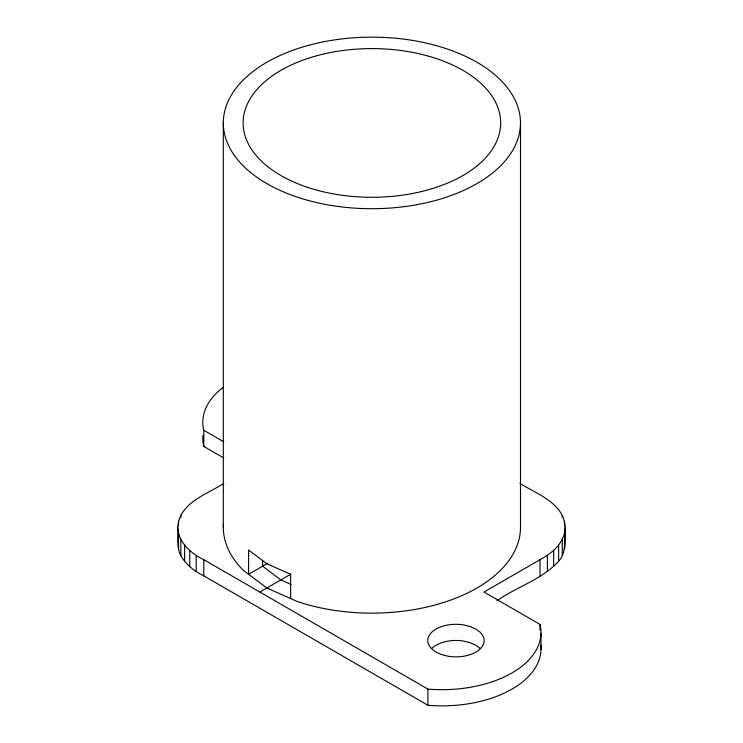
<?xml version="1.0" encoding="UTF-8"?>
<svg xmlns="http://www.w3.org/2000/svg" width="743" height="743" viewBox="0 0 743 743"><rect width="100%" height="100%" fill="white"/><g stroke="black" fill="none" stroke-linecap="round" stroke-linejoin="round"><path stroke-width="1.11" d="M496.983 600.715C516.831 586.747 542.019 579.521 558.634 561.262C567.494 551.835 563.185 538.805 565.228 527.344C564.113 503.225 537.115 494.179 519.998 483.433M564.485 549.588L565.228 543.523L565.228 527.344M540.802 644.97A99.06 57.192 0 0 1 427.94 705.283L203.796 575.871C194.592 571.228 185.871 564.819 180.828 555.625C176.286 546.876 178.125 536.78 177.772 527.344C178.998 502.927 206.712 494.494 223.81 483.433M540.012 630.175L540.012 624.399L483.981 592.05L540.012 559.693C550.758 554.055 561.16 545.576 564.485 533.418M267.619 563.287L248.589 574.274L248.589 550.006L266.839 563.742L290.615 574.274L290.615 598.542M259.836 592.05L290.857 574.135M291.191 584.5L280.845 579.911L262.604 566.185L262.604 560.408M177.772 527.344C178.171 542.548 191.127 553.489 203.796 559.693L427.94 689.105A99.06 57.192 0 0 0 540.012 624.399M223.541 387.187A99.06 57.192 0 0 0 203.796 430.29L223.81 441.844M202.932 435.444A99.06 57.192 0 0 0 203.796 446.459L223.81 458.013M480.396 648.611L475.91 645.23L470.068 642.649L463.26 641.023A28.215 16.29 0 0 0 431.525 648.611M564.485 521.27L564.485 525.895M562.275 515.317L562.275 517.63M562.275 539.372L562.275 555.541M558.634 545.083L558.634 561.262M553.646 550.442L553.646 566.621M547.396 555.346L547.396 571.525M540.997 633.212L540.997 649.391M540.012 559.693L540.012 575.871M520.49 122.939A148.591 85.789 0 0 1 297.609 197.229A148.591 85.789 0 0 1 297.609 48.639A148.591 85.789 0 0 1 520.49 122.939L520.49 527.344A148.591 85.789 0 0 1 297.609 601.635L266.839 588.001L243.221 570.234A148.591 85.789 0 0 1 223.429 524.001M427.94 689.105L427.94 705.283M223.318 122.939L223.318 527.344M203.796 430.29L203.796 446.459M203.796 559.693L203.796 575.871M196.198 555.411L196.198 571.59M189.753 550.535L189.753 566.714M184.589 545.176L184.589 561.355M180.828 515.243L180.828 517.555M180.828 539.446L180.828 555.625M178.534 521.224L178.534 525.849M178.534 533.455L178.534 549.634M470.068 626.47L463.26 624.844A28.215 16.29 0 0 0 428.711 644.794C432.705 651.964 441.026 654.889 448.661 656.31A28.215 16.29 0 0 0 483.21 636.361L480.396 632.432L475.91 629.061L470.068 626.47M307.518 187.32A128.78 74.346 0 0 0 500.68 122.939A128.78 74.346 0 0 0 307.518 58.548A128.78 74.346 0 0 0 307.518 187.32"/></g></svg>
